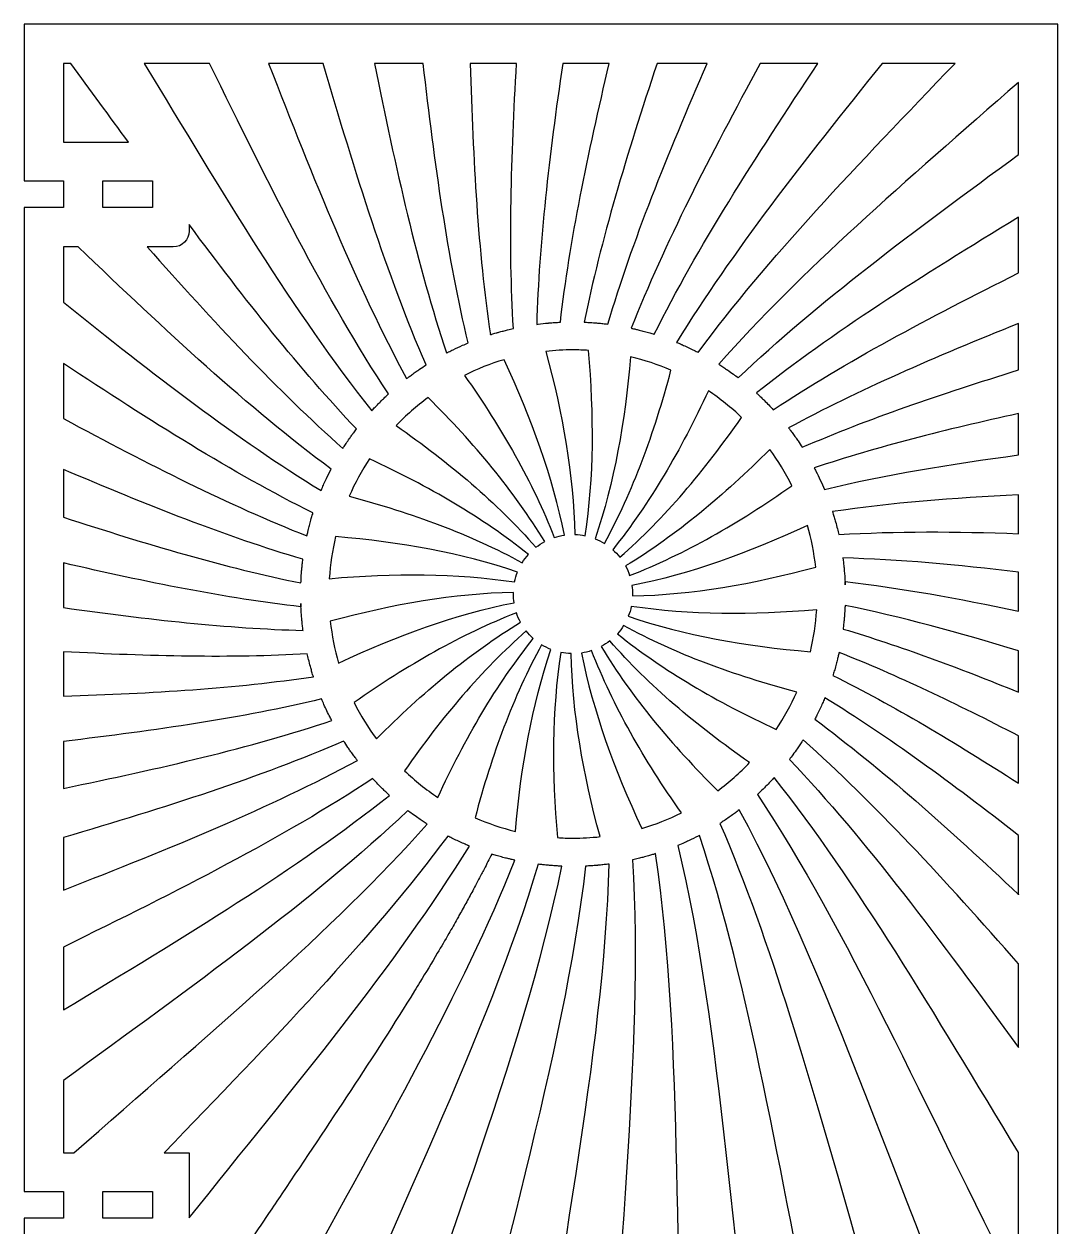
# Model space of a CAD drawing. Extents: x 4 to 534, y -346 to -4.
# Drawn here: x 403 to 534.3, y -156.8 to -4 of the extents above; entities that cross this region are included whole.
import ezdxf

# ---------------------------------------------------------------- set-up
doc = ezdxf.new("R2010")
doc.units = 0
doc.header["$MEASUREMENT"] = 0
doc.layers.add('LAYER_1', color=7, linetype='CONTINUOUS')

msp = doc.modelspace()

# ---------------------------------------------------------------- linework, layer by layer
at = {"layer": 'LAYER_1'}
for points in [[(403.04, -4), (403.04, -23.9), (408.04, -23.9), (408.04, -27.3), (403.04, -27.3), (403.04, -152.25), (408.04, -152.25), (408.04, -155.65), (403.04, -155.65), (403.04, -280.6), (408.04, -280.6), (408.04, -284), (403.04, -284), (403.04, -304), (534.29, -304), (534.29, -4), (403.04, -4)], [(413.04, -27.3), (413.04, -23.9), (419.34, -23.9), (419.34, -27.3), (413.04, -27.3)], [(419.34, -152.25), (419.34, -155.65), (413.04, -155.65), (413.04, -152.25), (419.34, -152.25)]]:
    msp.add_lwpolyline(points, dxfattribs=at)
for points, knots in [([(408.04, -9), (408.04, -9), (408.96, -9), (408.96, -9), (411.45, -12.38), (413.89, -15.72), (416.28, -19), (416.28, -19), (408.04, -19), (408.04, -19), (408.04, -19), (408.04, -9), (408.04, -9)], [0, 0, 0, 0, 1, 1, 1, 2, 2, 2, 3, 3, 3, 4, 4, 4, 4]), ([(426.58, -9), (434.21, -24.54), (441.32, -38.89), (449.3, -50.97), (449.15, -51.11), (449, -51.25), (448.85, -51.4), (448.72, -51.52), (448.59, -51.64), (448.46, -51.77), (448.34, -51.89), (448.22, -52.02), (448.09, -52.14), (447.97, -52.27), (447.84, -52.4), (447.72, -52.53), (447.58, -52.68), (447.43, -52.83), (447.3, -52.98), (447.25, -53.02), (447.22, -53.06), (447.18, -53.11), (437.31, -40.69), (428.24, -25.46), (418.3, -9), (418.3, -9), (426.58, -9), (426.58, -9)], [0, 0, 0, 0, 1, 1, 1, 2, 2, 2, 3, 3, 3, 4, 4, 4, 5, 5, 5, 6, 6, 6, 7, 7, 7, 8, 8, 8, 9, 9, 9, 9]), ([(441.02, -9), (445.1, -22.95), (449.12, -35.88), (454.08, -47.29), (453.8, -47.46), (453.53, -47.64), (453.26, -47.83), (453.11, -47.92), (452.97, -48.03), (452.83, -48.13), (452.66, -48.25), (452.49, -48.37), (452.32, -48.49), (452.17, -48.6), (452.03, -48.71), (451.89, -48.81), (451.89, -48.81), (451.75, -48.92), (451.75, -48.92), (451.75, -48.92), (451.61, -49.03), (451.61, -49.03), (445.25, -37.29), (439.79, -23.7), (434.09, -9), (434.09, -9), (441.02, -9), (441.02, -9)], [0, 0, 0, 0, 1, 1, 1, 2, 2, 2, 3, 3, 3, 4, 4, 4, 5, 5, 5, 6, 6, 6, 7, 7, 7, 8, 8, 8, 9, 9, 9, 9]), ([(453.71, -9), (455.17, -21.75), (456.82, -33.66), (459.41, -44.49), (459.18, -44.59), (458.95, -44.69), (458.72, -44.79), (458.31, -44.97), (457.9, -45.16), (457.51, -45.35), (457.32, -45.45), (457.13, -45.54), (456.94, -45.64), (456.9, -45.66), (456.87, -45.67), (456.84, -45.69), (456.78, -45.72), (456.73, -45.74), (456.68, -45.77), (452.98, -34.68), (450.21, -22.3), (447.52, -9), (447.52, -9), (453.71, -9), (453.71, -9)], [0, 0, 0, 0, 1, 1, 1, 2, 2, 2, 3, 3, 3, 4, 4, 4, 5, 5, 5, 6, 6, 6, 7, 7, 7, 8, 8, 8, 8]), ([(465.56, -9), (464.88, -20.96), (464.52, -32.21), (465.16, -42.66), (464.91, -42.71), (464.67, -42.77), (464.43, -42.83), (464.24, -42.88), (464.04, -42.93), (463.85, -42.98), (463.67, -43.03), (463.5, -43.07), (463.33, -43.12), (463.2, -43.16), (463.08, -43.19), (462.96, -43.23), (462.78, -43.28), (462.59, -43.34), (462.41, -43.4), (462.39, -43.4), (462.36, -43.41), (462.34, -43.42), (462.31, -43.42), (462.29, -43.43), (462.27, -43.44), (462.26, -43.44), (462.25, -43.44), (462.24, -43.45), (460.66, -32.84), (460.05, -21.3), (459.69, -9), (459.69, -9), (465.56, -9), (465.56, -9)], [0, 0, 0, 0, 1, 1, 1, 2, 2, 2, 3, 3, 3, 4, 4, 4, 5, 5, 5, 6, 6, 6, 7, 7, 7, 8, 8, 8, 9, 9, 9, 10, 10, 10, 11, 11, 11, 11]), ([(471.42, -9), (471.42, -9), (477.33, -9), (477.33, -9), (474.6, -20.58), (472.31, -31.52), (471.13, -41.86), (471.13, -41.86), (471.13, -41.87), (471.13, -41.87), (470.88, -41.88), (470.64, -41.89), (470.39, -41.91), (470.15, -41.92), (469.9, -41.94), (469.66, -41.96), (469.63, -41.97), (469.6, -41.97), (469.58, -41.97), (469.15, -42.01), (468.72, -42.06), (468.3, -42.11), (468.3, -42.11), (468.13, -42.14), (468.13, -42.14), (468.4, -31.78), (469.72, -20.72), (471.42, -9)], [0, 0, 0, 0, 1, 1, 1, 2, 2, 2, 3, 3, 3, 4, 4, 4, 5, 5, 5, 6, 6, 6, 7, 7, 7, 8, 8, 8, 9, 9, 9, 9]), ([(489.75, -9), (484.73, -20.6), (480.28, -31.58), (477.15, -42.11), (476.94, -42.08), (476.74, -42.06), (476.53, -42.04), (476.32, -42.02), (476.11, -41.99), (475.9, -41.97), (475.88, -41.97), (475.85, -41.97), (475.83, -41.97), (475.67, -41.95), (475.51, -41.94), (475.35, -41.93), (475.21, -41.92), (475.07, -41.91), (474.93, -41.9), (474.89, -41.9), (474.85, -41.9), (474.81, -41.9), (474.69, -41.89), (474.57, -41.88), (474.45, -41.87), (474.4, -41.87), (474.37, -41.87), (474.32, -41.87), (474.3, -41.87), (474.26, -41.86), (474.23, -41.86), (474.2, -41.86), (474.17, -41.86), (474.14, -41.86), (476.26, -31.47), (479.58, -20.54), (483.4, -9), (483.4, -9), (489.75, -9), (489.75, -9)], [0, 0, 0, 0, 1, 1, 1, 2, 2, 2, 3, 3, 3, 4, 4, 4, 5, 5, 5, 6, 6, 6, 7, 7, 7, 8, 8, 8, 9, 9, 9, 10, 10, 10, 11, 11, 11, 12, 12, 12, 13, 13, 13, 13]), ([(503.83, -9), (495.83, -21.01), (488.56, -32.34), (483.04, -43.39), (482.99, -43.38), (482.95, -43.36), (482.9, -43.35), (482.71, -43.29), (482.51, -43.23), (482.32, -43.18), (482.08, -43.11), (481.85, -43.05), (481.61, -42.98), (481.4, -42.93), (481.2, -42.87), (480.99, -42.82), (480.85, -42.79), (480.71, -42.76), (480.57, -42.72), (480.48, -42.7), (480.38, -42.68), (480.29, -42.66), (480.24, -42.65), (480.18, -42.64), (480.12, -42.63), (484.36, -31.88), (490.11, -20.76), (496.5, -9), (496.5, -9), (503.83, -9), (503.83, -9)], [0, 0, 0, 0, 1, 1, 1, 2, 2, 2, 3, 3, 3, 4, 4, 4, 5, 5, 5, 6, 6, 6, 7, 7, 7, 8, 8, 8, 9, 9, 9, 10, 10, 10, 10]), ([(521.23, -9), (508.87, -21.85), (497.46, -33.75), (488.61, -45.69), (488.58, -45.67), (488.55, -45.66), (488.52, -45.64), (488.33, -45.54), (488.14, -45.44), (487.94, -45.35), (487.72, -45.24), (487.49, -45.13), (487.26, -45.02), (487.26, -45.02), (487.26, -45.02), (487.26, -45.02), (487.04, -44.92), (486.83, -44.83), (486.61, -44.73), (486.57, -44.71), (486.53, -44.69), (486.49, -44.68), (486.34, -44.61), (486.19, -44.55), (486.04, -44.49), (485.99, -44.47), (485.93, -44.44), (485.88, -44.42), (485.88, -44.42), (485.88, -44.42), (485.88, -44.42), (492.91, -32.97), (502.02, -21.38), (511.97, -9), (511.97, -9), (521.23, -9), (521.23, -9)], [0, 0, 0, 0, 1, 1, 1, 2, 2, 2, 3, 3, 3, 4, 4, 4, 5, 5, 5, 6, 6, 6, 7, 7, 7, 8, 8, 8, 9, 9, 9, 10, 10, 10, 11, 11, 11, 12, 12, 12, 12]), ([(529.29, -20.57), (529.29, -20.57), (529.29, -20.57), (529.29, -20.57), (516, -30.28), (503.76, -39.39), (493.7, -48.92), (493.5, -48.76), (493.3, -48.62), (493.1, -48.47), (492.85, -48.28), (492.6, -48.11), (492.35, -47.93), (492.19, -47.82), (492.03, -47.71), (491.86, -47.6), (491.7, -47.49), (491.54, -47.39), (491.38, -47.29), (491.33, -47.25), (491.28, -47.22), (491.23, -47.19), (501.66, -35.41), (514.95, -23.94), (529.29, -11.41), (529.29, -11.41), (529.29, -11.41), (529.29, -11.41), (529.29, -11.41), (529.29, -20.57), (529.29, -20.57)], [0, 0, 0, 0, 1, 1, 1, 2, 2, 2, 3, 3, 3, 4, 4, 4, 5, 5, 5, 6, 6, 6, 7, 7, 7, 8, 8, 8, 9, 9, 9, 10, 10, 10, 10]), ([(529.29, -35.61), (529.29, -35.61), (529.29, -35.61), (529.29, -35.61), (517.91, -41.3), (507.37, -46.88), (498.16, -52.98), (497.78, -52.57), (497.38, -52.16), (496.99, -51.77), (496.86, -51.64), (496.73, -51.52), (496.6, -51.4), (496.45, -51.25), (496.3, -51.11), (496.15, -50.97), (496.1, -50.93), (496.06, -50.89), (496.02, -50.85), (505.66, -43.19), (517, -36.01), (529.29, -28.53), (529.29, -28.53), (529.29, -28.53), (529.29, -28.53), (529.29, -28.53), (529.29, -35.61), (529.29, -35.61)], [0, 0, 0, 0, 1, 1, 1, 2, 2, 2, 3, 3, 3, 4, 4, 4, 5, 5, 5, 6, 6, 6, 7, 7, 7, 8, 8, 8, 9, 9, 9, 9]), ([(421.99, -32.3), (423.1, -32.3), (423.99, -31.4), (423.99, -30.3), (423.99, -30.3), (423.99, -29.47), (423.99, -29.47), (431.13, -39.03), (438.06, -47.85), (445.24, -55.42), (445.13, -55.58), (445.01, -55.73), (444.9, -55.89), (444.81, -56), (444.73, -56.11), (444.66, -56.22), (444.55, -56.36), (444.45, -56.5), (444.35, -56.64), (444.21, -56.85), (444.07, -57.05), (443.93, -57.27), (443.82, -57.42), (443.72, -57.59), (443.61, -57.75), (443.61, -57.75), (443.61, -57.75), (443.61, -57.75), (443.58, -57.8), (443.55, -57.85), (443.52, -57.9), (435.24, -50.57), (427.12, -41.82), (418.67, -32.3), (418.67, -32.3), (421.99, -32.3), (421.99, -32.3)], [0, 0, 0, 0, 1, 1, 1, 2, 2, 2, 3, 3, 3, 4, 4, 4, 5, 5, 5, 6, 6, 6, 7, 7, 7, 8, 8, 8, 9, 9, 9, 10, 10, 10, 11, 11, 11, 12, 12, 12, 12]), ([(408.04, -32.3), (408.04, -32.3), (409.91, -32.3), (409.91, -32.3), (421.04, -42.96), (431.51, -52.73), (442.02, -60.51), (441.81, -60.9), (441.61, -61.3), (441.43, -61.7), (441.32, -61.93), (441.22, -62.16), (441.11, -62.39), (441.02, -62.59), (440.93, -62.8), (440.85, -63.01), (440.83, -63.03), (440.82, -63.06), (440.81, -63.09), (440.79, -63.14), (440.77, -63.19), (440.75, -63.25), (430.14, -56.74), (419.41, -48.44), (408.04, -39.33), (408.04, -39.33), (408.04, -32.3), (408.04, -32.3)], [0, 0, 0, 0, 1, 1, 1, 2, 2, 2, 3, 3, 3, 4, 4, 4, 5, 5, 5, 6, 6, 6, 7, 7, 7, 8, 8, 8, 9, 9, 9, 9]), ([(529.29, -47.93), (529.29, -47.93), (529.29, -47.93), (529.29, -47.93), (519.45, -50.97), (510.23, -54.11), (501.84, -57.75), (501.67, -57.48), (501.49, -57.21), (501.3, -56.94), (501.2, -56.79), (501.1, -56.64), (501, -56.5), (500.88, -56.33), (500.76, -56.16), (500.63, -56), (500.53, -55.85), (500.42, -55.7), (500.31, -55.56), (500.28, -55.52), (500.24, -55.47), (500.21, -55.42), (500.21, -55.42), (500.1, -55.29), (500.1, -55.29), (508.89, -50.52), (518.73, -46.26), (529.29, -42.03), (529.29, -42.03), (529.29, -42.03), (529.29, -42.03), (529.29, -42.03), (529.29, -47.93), (529.29, -47.93)], [0, 0, 0, 0, 1, 1, 1, 2, 2, 2, 3, 3, 3, 4, 4, 4, 5, 5, 5, 6, 6, 6, 7, 7, 7, 8, 8, 8, 9, 9, 9, 10, 10, 10, 11, 11, 11, 11]), ([(469.28, -45.57), (470.41, -45.44), (471.56, -45.38), (472.72, -45.38), (473.39, -45.38), (474.04, -45.4), (474.69, -45.44), (475.43, -53.68), (475.41, -61.52), (474.27, -68.97), (473.85, -68.89), (473.41, -68.83), (472.96, -68.82), (472.79, -61.28), (471.45, -53.55), (469.28, -45.57)], [0, 0, 0, 0, 1, 1, 1, 2, 2, 2, 3, 3, 3, 4, 4, 4, 5, 5, 5, 5]), ([(408.04, -47.1), (419.05, -54.39), (429.5, -60.98), (439.72, -66.09), (439.71, -66.13), (439.69, -66.18), (439.68, -66.22), (439.62, -66.42), (439.56, -66.61), (439.5, -66.81), (439.43, -67.04), (439.37, -67.28), (439.31, -67.52), (439.25, -67.72), (439.2, -67.93), (439.15, -68.14), (439.11, -68.28), (439.08, -68.42), (439.05, -68.56), (439.03, -68.65), (439.01, -68.74), (438.99, -68.83), (438.97, -68.89), (438.96, -68.95), (438.95, -69), (429.03, -65.09), (418.8, -59.9), (408.04, -54.09), (408.04, -54.09), (408.04, -47.1), (408.04, -47.1)], [0, 0, 0, 0, 1, 1, 1, 2, 2, 2, 3, 3, 3, 4, 4, 4, 5, 5, 5, 6, 6, 6, 7, 7, 7, 8, 8, 8, 9, 9, 9, 10, 10, 10, 10]), ([(458.94, -48.61), (460.54, -47.8), (462.23, -47.14), (463.98, -46.63), (467.49, -54.12), (470.15, -61.5), (471.64, -68.9), (471.19, -68.96), (470.77, -69.06), (470.35, -69.2), (467.61, -62.17), (463.71, -55.37), (458.94, -48.61)], [0, 0, 0, 0, 1, 1, 1, 2, 2, 2, 3, 3, 3, 4, 4, 4, 4]), ([(475.54, -69.36), (477.96, -62.21), (479.34, -54.49), (480.03, -46.25), (481.81, -46.67), (483.52, -47.25), (485.16, -47.97), (483.04, -55.97), (480.33, -63.33), (476.72, -69.95), (476.35, -69.72), (475.95, -69.52), (475.54, -69.36)], [0, 0, 0, 0, 1, 1, 1, 2, 2, 2, 3, 3, 3, 4, 4, 4, 4]), ([(450.27, -55), (451.52, -53.7), (452.88, -52.5), (454.33, -51.42), (460.2, -57.25), (465.22, -63.28), (469.14, -69.72), (468.75, -69.93), (468.38, -70.17), (468.03, -70.45), (463.06, -64.79), (457.07, -59.72), (450.27, -55)], [0, 0, 0, 0, 1, 1, 1, 2, 2, 2, 3, 3, 3, 4, 4, 4, 4]), ([(478.68, -71.71), (478.41, -71.36), (478.1, -71.04), (477.77, -70.75), (482.49, -64.86), (486.43, -58.08), (489.91, -50.57), (491.41, -51.57), (492.82, -52.7), (494.13, -53.95), (489.4, -60.74), (484.34, -66.73), (478.68, -71.71)], [0, 0, 0, 0, 1, 1, 1, 2, 2, 2, 3, 3, 3, 4, 4, 4, 4]), ([(529.29, -58.72), (529.29, -58.72), (529.29, -58.72), (529.29, -58.72), (520.58, -59.88), (512.34, -61.25), (504.64, -63.09), (504.31, -62.3), (503.96, -61.53), (503.57, -60.78), (503.53, -60.69), (503.48, -60.6), (503.43, -60.51), (503.43, -60.51), (503.43, -60.51), (503.43, -60.51), (503.41, -60.46), (503.38, -60.41), (503.35, -60.36), (511.38, -57.68), (520.06, -55.49), (529.29, -53.47), (529.29, -53.47), (529.29, -53.47), (529.29, -53.47), (529.29, -53.47), (529.29, -58.72), (529.29, -58.72)], [0, 0, 0, 0, 1, 1, 1, 2, 2, 2, 3, 3, 3, 4, 4, 4, 5, 5, 5, 6, 6, 6, 7, 7, 7, 8, 8, 8, 9, 9, 9, 9]), ([(479.92, -74.03), (479.78, -73.61), (479.61, -73.2), (479.4, -72.82), (485.85, -68.9), (491.87, -63.87), (497.7, -58.01), (498.77, -59.45), (499.71, -60.99), (500.51, -62.62), (493.75, -67.39), (486.95, -71.29), (479.92, -74.03)], [0, 0, 0, 0, 1, 1, 1, 2, 2, 2, 3, 3, 3, 4, 4, 4, 4]), ([(467.07, -71.36), (466.78, -71.68), (466.52, -72.04), (466.28, -72.41), (459.67, -68.79), (452.31, -66.09), (444.31, -63.97), (445.04, -62.31), (445.9, -60.72), (446.9, -59.23), (454.41, -62.7), (461.19, -66.64), (467.07, -71.36)], [0, 0, 0, 0, 1, 1, 1, 2, 2, 2, 3, 3, 3, 4, 4, 4, 4]), ([(408.04, -60.55), (418.64, -65.09), (428.73, -69.09), (438.44, -71.97), (438.41, -72.18), (438.38, -72.39), (438.36, -72.6), (438.34, -72.81), (438.32, -73.02), (438.3, -73.23), (438.3, -73.25), (438.29, -73.27), (438.29, -73.3), (438.28, -73.45), (438.27, -73.61), (438.26, -73.78), (438.24, -73.91), (438.23, -74.05), (438.23, -74.2), (438.22, -74.23), (438.22, -74.27), (438.22, -74.31), (438.21, -74.43), (438.21, -74.56), (438.2, -74.68), (438.2, -74.72), (438.2, -74.76), (438.2, -74.8), (438.19, -74.85), (438.19, -74.89), (438.19, -74.94), (438.19, -74.95), (438.19, -74.97), (438.19, -74.98), (428.61, -73.03), (418.58, -70.06), (408.04, -66.62), (408.04, -66.62), (408.04, -60.55), (408.04, -60.55)], [0, 0, 0, 0, 1, 1, 1, 2, 2, 2, 3, 3, 3, 4, 4, 4, 5, 5, 5, 6, 6, 6, 7, 7, 7, 8, 8, 8, 9, 9, 9, 10, 10, 10, 11, 11, 11, 12, 12, 12, 13, 13, 13, 13]), ([(529.29, -68.72), (529.29, -68.72), (529.29, -68.72), (529.29, -68.72), (521.32, -68.43), (513.7, -68.39), (506.46, -68.83), (506.41, -68.59), (506.36, -68.35), (506.3, -68.11), (506.22, -67.81), (506.14, -67.51), (506.06, -67.21), (506.01, -67.02), (505.95, -66.83), (505.9, -66.64), (505.84, -66.45), (505.79, -66.27), (505.73, -66.09), (505.72, -66.06), (505.71, -66.04), (505.71, -66.01), (505.7, -65.99), (505.69, -65.97), (505.69, -65.94), (505.69, -65.94), (505.68, -65.93), (505.68, -65.92), (513.11, -64.81), (521, -64.18), (529.29, -63.78), (529.29, -63.78), (529.29, -63.78), (529.29, -63.78), (529.29, -63.78), (529.29, -68.72), (529.29, -68.72)], [0, 0, 0, 0, 1, 1, 1, 2, 2, 2, 3, 3, 3, 4, 4, 4, 5, 5, 5, 6, 6, 6, 7, 7, 7, 8, 8, 8, 9, 9, 9, 10, 10, 10, 11, 11, 11, 12, 12, 12, 12]), ([(480.29, -76.63), (480.29, -76.55), (480.29, -76.47), (480.29, -76.38), (480.29, -76.02), (480.27, -75.66), (480.21, -75.31), (487.61, -73.84), (494.99, -71.18), (502.49, -67.66), (502.99, -69.37), (503.34, -71.14), (503.54, -72.96), (495.56, -75.12), (487.83, -76.46), (480.29, -76.63)], [0, 0, 0, 0, 1, 1, 1, 2, 2, 2, 3, 3, 3, 4, 4, 4, 5, 5, 5, 5]), ([(465.69, -73.59), (465.53, -73.99), (465.4, -74.42), (465.32, -74.85), (457.86, -73.72), (450.02, -73.69), (441.79, -74.43), (441.9, -72.6), (442.17, -70.82), (442.59, -69.09), (450.83, -69.79), (458.55, -71.18), (465.69, -73.59)], [0, 0, 0, 0, 1, 1, 1, 2, 2, 2, 3, 3, 3, 4, 4, 4, 4]), ([(408.04, -72.44), (418.62, -74.88), (428.66, -76.91), (438.19, -78), (438.19, -77.87), (438.18, -77.73), (438.17, -77.6), (438.18, -77.73), (438.19, -77.87), (438.19, -78), (438.2, -78.25), (438.22, -78.5), (438.23, -78.76), (438.25, -78.99), (438.27, -79.22), (438.29, -79.45), (438.29, -79.49), (438.29, -79.53), (438.3, -79.57), (438.32, -79.78), (438.34, -79.99), (438.36, -80.2), (438.39, -80.41), (438.41, -80.62), (438.44, -80.83), (438.45, -80.88), (438.45, -80.94), (438.46, -81), (428.9, -80.75), (418.75, -79.61), (408.04, -78.1), (408.04, -78.1), (408.04, -72.44), (408.04, -72.44)], [0, 0, 0, 0, 1, 1, 1, 2, 2, 2, 3, 3, 3, 4, 4, 4, 5, 5, 5, 6, 6, 6, 7, 7, 7, 8, 8, 8, 9, 9, 9, 10, 10, 10, 11, 11, 11, 11]), ([(529.29, -78.56), (529.29, -78.56), (529.29, -78.56), (529.29, -78.56), (521.66, -76.93), (514.32, -75.61), (507.26, -74.8), (507.27, -74.93), (507.27, -75.07), (507.28, -75.2), (507.27, -75.07), (507.27, -74.93), (507.26, -74.8), (507.25, -74.55), (507.23, -74.3), (507.22, -74.04), (507.2, -73.81), (507.18, -73.59), (507.16, -73.36), (507.16, -73.31), (507.16, -73.27), (507.15, -73.23), (507.13, -73.02), (507.11, -72.81), (507.09, -72.6), (507.07, -72.39), (507.04, -72.18), (507.01, -71.97), (507.01, -71.92), (507, -71.86), (506.99, -71.8), (514.1, -71.99), (521.54, -72.67), (529.29, -73.62), (529.29, -73.62), (529.29, -73.62), (529.29, -73.62), (529.29, -73.62), (529.29, -78.56), (529.29, -78.56)], [0, 0, 0, 0, 1, 1, 1, 2, 2, 2, 3, 3, 3, 4, 4, 4, 5, 5, 5, 6, 6, 6, 7, 7, 7, 8, 8, 8, 9, 9, 9, 10, 10, 10, 11, 11, 11, 12, 12, 12, 13, 13, 13, 13]), ([(465.17, -76.17), (465.16, -76.24), (465.16, -76.31), (465.16, -76.38), (465.16, -76.76), (465.19, -77.12), (465.24, -77.48), (457.84, -78.96), (450.47, -81.62), (442.98, -85.14), (442.47, -83.42), (442.11, -81.66), (441.92, -79.84), (449.9, -77.67), (457.63, -76.34), (465.17, -76.17)], [0, 0, 0, 0, 1, 1, 1, 2, 2, 2, 3, 3, 3, 4, 4, 4, 5, 5, 5, 5]), ([(529.29, -88.85), (529.29, -88.85), (529.29, -88.85), (529.29, -88.85), (521.62, -85.72), (514.21, -82.96), (507.02, -80.83), (507.04, -80.62), (507.07, -80.41), (507.09, -80.2), (507.11, -80), (507.13, -79.78), (507.15, -79.58), (507.15, -79.55), (507.16, -79.53), (507.16, -79.51), (507.17, -79.35), (507.18, -79.19), (507.2, -79.03), (507.21, -78.89), (507.22, -78.75), (507.22, -78.61), (507.23, -78.57), (507.23, -78.53), (507.23, -78.49), (507.24, -78.37), (507.24, -78.25), (507.25, -78.12), (507.25, -78.08), (507.26, -78.04), (507.26, -78), (507.26, -77.95), (507.26, -77.91), (507.26, -77.86), (507.27, -77.85), (507.27, -77.83), (507.27, -77.82), (514.35, -79.27), (521.68, -81.27), (529.29, -83.6), (529.29, -83.6), (529.29, -83.6), (529.29, -83.6), (529.29, -83.6), (529.29, -88.85), (529.29, -88.85)], [0, 0, 0, 0, 1, 1, 1, 2, 2, 2, 3, 3, 3, 4, 4, 4, 5, 5, 5, 6, 6, 6, 7, 7, 7, 8, 8, 8, 9, 9, 9, 10, 10, 10, 11, 11, 11, 12, 12, 12, 13, 13, 13, 14, 14, 14, 15, 15, 15, 15]), ([(465.55, -78.77), (465.68, -79.19), (465.86, -79.59), (466.07, -79.97), (459.62, -83.89), (453.6, -88.91), (447.77, -94.78), (446.7, -93.33), (445.76, -91.79), (444.95, -90.17), (451.72, -85.4), (458.52, -81.51), (465.55, -78.77)], [0, 0, 0, 0, 1, 1, 1, 2, 2, 2, 3, 3, 3, 4, 4, 4, 4]), ([(479.75, -79.21), (479.91, -78.8), (480.04, -78.38), (480.13, -77.95), (487.58, -79.08), (495.43, -79.11), (503.67, -78.37), (503.55, -80.2), (503.28, -81.98), (502.86, -83.71), (494.61, -83.01), (486.89, -81.62), (479.75, -79.21)], [0, 0, 0, 0, 1, 1, 1, 2, 2, 2, 3, 3, 3, 4, 4, 4, 4]), ([(478.36, -81.43), (478.66, -81.1), (478.92, -80.75), (479.15, -80.38), (485.77, -84), (493.13, -86.71), (501.13, -88.83), (500.4, -90.49), (499.53, -92.07), (498.53, -93.57), (491.02, -90.09), (484.24, -86.15), (478.36, -81.43)], [0, 0, 0, 0, 1, 1, 1, 2, 2, 2, 3, 3, 3, 4, 4, 4, 4]), ([(455.56, -102.2), (454.06, -101.2), (452.64, -100.07), (451.34, -98.83), (456.07, -92.04), (461.13, -86.05), (466.8, -81.07), (467.07, -81.42), (467.37, -81.74), (467.69, -82.03), (462.98, -87.92), (459.04, -94.7), (455.56, -102.2)], [0, 0, 0, 0, 1, 1, 1, 2, 2, 2, 3, 3, 3, 4, 4, 4, 4]), ([(476.3, -83.05), (476.68, -82.85), (477.05, -82.61), (477.4, -82.33), (482.37, -88), (488.36, -93.06), (495.15, -97.79), (493.91, -99.09), (492.55, -100.29), (491.1, -101.36), (485.23, -95.52), (480.21, -89.5), (476.3, -83.05)], [0, 0, 0, 0, 1, 1, 1, 2, 2, 2, 3, 3, 3, 4, 4, 4, 4]), ([(408.04, -83.71), (418.99, -84.29), (429.33, -84.55), (438.99, -83.97), (439.04, -84.21), (439.1, -84.45), (439.16, -84.69), (439.23, -84.99), (439.31, -85.29), (439.39, -85.59), (439.44, -85.78), (439.5, -85.97), (439.55, -86.16), (439.61, -86.35), (439.66, -86.53), (439.72, -86.72), (439.73, -86.74), (439.74, -86.77), (439.74, -86.79), (439.75, -86.81), (439.76, -86.84), (439.77, -86.86), (439.77, -86.86), (439.77, -86.87), (439.77, -86.88), (429.95, -88.35), (419.33, -88.98), (408.04, -89.35), (408.04, -89.35), (408.04, -83.71), (408.04, -83.71)], [0, 0, 0, 0, 1, 1, 1, 2, 2, 2, 3, 3, 3, 4, 4, 4, 5, 5, 5, 6, 6, 6, 7, 7, 7, 8, 8, 8, 9, 9, 9, 10, 10, 10, 10]), ([(468.75, -82.82), (469.12, -83.05), (469.51, -83.25), (469.92, -83.41), (467.51, -90.55), (466.12, -98.27), (465.42, -106.52), (463.65, -106.09), (461.94, -105.51), (460.3, -104.79), (462.42, -96.79), (465.13, -89.44), (468.75, -82.82)], [0, 0, 0, 0, 1, 1, 1, 2, 2, 2, 3, 3, 3, 4, 4, 4, 4]), ([(471.18, -83.79), (471.61, -83.88), (472.04, -83.93), (472.49, -83.94), (472.66, -91.48), (474, -99.21), (476.16, -107.19), (475.03, -107.32), (473.89, -107.39), (472.72, -107.39), (472.07, -107.39), (471.41, -107.36), (470.76, -107.32), (470.02, -99.08), (470.04, -91.25), (471.18, -83.79)], [0, 0, 0, 0, 1, 1, 1, 2, 2, 2, 3, 3, 3, 4, 4, 4, 5, 5, 5, 5]), ([(473.8, -83.87), (474.25, -83.81), (474.67, -83.71), (475.09, -83.57), (475.09, -83.57), (475.09, -83.57), (475.09, -83.57), (477.82, -90.6), (481.72, -97.4), (486.49, -104.17), (484.89, -104.97), (483.2, -105.63), (481.46, -106.14), (477.94, -98.65), (475.28, -91.27), (473.8, -83.87)], [0, 0, 0, 0, 1, 1, 1, 2, 2, 2, 3, 3, 3, 4, 4, 4, 5, 5, 5, 5]), ([(529.29, -100.41), (529.29, -100.41), (529.29, -100.41), (529.29, -100.4), (521.21, -95.22), (513.41, -90.55), (505.73, -86.72), (505.75, -86.67), (505.76, -86.62), (505.77, -86.58), (505.83, -86.38), (505.89, -86.19), (505.95, -86), (506.02, -85.76), (506.08, -85.52), (506.14, -85.28), (506.2, -85.08), (506.25, -84.87), (506.3, -84.66), (506.34, -84.53), (506.37, -84.38), (506.4, -84.24), (506.42, -84.15), (506.44, -84.06), (506.46, -83.97), (506.48, -83.91), (506.49, -83.86), (506.5, -83.8), (513.89, -86.71), (521.46, -90.34), (529.29, -94.4), (529.29, -94.41), (529.29, -94.41), (529.29, -94.41), (529.29, -94.41), (529.29, -100.41), (529.29, -100.41)], [0, 0, 0, 0, 1, 1, 1, 2, 2, 2, 3, 3, 3, 4, 4, 4, 5, 5, 5, 6, 6, 6, 7, 7, 7, 8, 8, 8, 9, 9, 9, 10, 10, 10, 11, 11, 11, 12, 12, 12, 12]), ([(408.04, -95.1), (419.77, -93.71), (430.76, -92.12), (440.81, -89.71), (440.91, -89.95), (441.01, -90.18), (441.11, -90.41), (441.35, -90.95), (441.61, -91.49), (441.88, -92.02), (441.92, -92.11), (441.97, -92.2), (442.02, -92.29), (442.02, -92.29), (442.02, -92.29), (442.02, -92.29), (442.04, -92.34), (442.07, -92.4), (442.1, -92.45), (431.76, -95.9), (420.31, -98.54), (408.04, -101.06), (408.04, -101.06), (408.04, -95.1), (408.04, -95.1)], [0, 0, 0, 0, 1, 1, 1, 2, 2, 2, 3, 3, 3, 4, 4, 4, 5, 5, 5, 6, 6, 6, 7, 7, 7, 8, 8, 8, 8]), ([(529.29, -114.56), (529.29, -114.56), (529.29, -114.55), (529.29, -114.55), (520.45, -106.22), (511.95, -98.6), (503.43, -92.29), (503.52, -92.12), (503.61, -91.95), (503.7, -91.78), (503.81, -91.55), (503.92, -91.33), (504.02, -91.1), (504.13, -90.87), (504.24, -90.64), (504.34, -90.41), (504.43, -90.21), (504.52, -90), (504.6, -89.8), (504.62, -89.77), (504.63, -89.74), (504.64, -89.71), (504.66, -89.66), (504.68, -89.61), (504.7, -89.55), (512.75, -94.49), (520.87, -100.47), (529.29, -107.03), (529.29, -107.03), (529.29, -107.04), (529.29, -107.04), (529.29, -107.04), (529.29, -114.56), (529.29, -114.56)], [0, 0, 0, 0, 1, 1, 1, 2, 2, 2, 3, 3, 3, 4, 4, 4, 5, 5, 5, 6, 6, 6, 7, 7, 7, 8, 8, 8, 9, 9, 9, 10, 10, 10, 11, 11, 11, 11]), ([(408.04, -107.31), (420.95, -103.5), (432.95, -99.68), (443.61, -95.05), (443.79, -95.32), (443.97, -95.6), (444.15, -95.86), (444.25, -96.01), (444.35, -96.16), (444.45, -96.3), (444.57, -96.47), (444.69, -96.64), (444.82, -96.81), (444.92, -96.95), (445.03, -97.1), (445.14, -97.24), (445.17, -97.29), (445.21, -97.33), (445.24, -97.38), (445.24, -97.38), (445.35, -97.51), (445.35, -97.51), (434.34, -103.48), (421.7, -108.65), (408.04, -113.98), (408.04, -113.98), (408.04, -107.31), (408.04, -107.31)], [0, 0, 0, 0, 1, 1, 1, 2, 2, 2, 3, 3, 3, 4, 4, 4, 5, 5, 5, 6, 6, 6, 7, 7, 7, 8, 8, 8, 9, 9, 9, 9]), ([(529.29, -133.97), (529.29, -133.97), (529.29, -133.97), (529.29, -133.97), (519.31, -120.3), (509.98, -107.69), (500.21, -97.38), (500.35, -97.18), (500.5, -96.98), (500.65, -96.79), (500.83, -96.54), (501.01, -96.29), (501.19, -96.03), (501.3, -95.87), (501.41, -95.7), (501.52, -95.54), (501.63, -95.38), (501.73, -95.21), (501.84, -95.05), (501.84, -95.04), (501.85, -95.03), (501.85, -95.03), (501.88, -94.99), (501.9, -94.95), (501.93, -94.91), (511.02, -102.95), (519.93, -112.71), (529.29, -123.34), (529.29, -123.34), (529.29, -123.34), (529.29, -123.34), (529.29, -123.34), (529.29, -133.97), (529.29, -133.97)], [0, 0, 0, 0, 1, 1, 1, 2, 2, 2, 3, 3, 3, 4, 4, 4, 5, 5, 5, 6, 6, 6, 7, 7, 7, 8, 8, 8, 9, 9, 9, 10, 10, 10, 11, 11, 11, 11]), ([(408.04, -121.21), (422.54, -114.08), (435.92, -107.34), (447.3, -99.82), (447.31, -99.83), (447.31, -99.84), (447.33, -99.85), (447.49, -100.03), (447.65, -100.2), (447.81, -100.37), (448.02, -100.59), (448.24, -100.81), (448.46, -101.03), (448.59, -101.15), (448.72, -101.28), (448.85, -101.41), (449, -101.55), (449.15, -101.69), (449.3, -101.83), (449.35, -101.87), (449.39, -101.91), (449.43, -101.95), (437.7, -111.27), (423.45, -119.88), (408.04, -129.19), (408.04, -129.19), (408.04, -121.21), (408.04, -121.21)], [0, 0, 0, 0, 1, 1, 1, 2, 2, 2, 3, 3, 3, 4, 4, 4, 5, 5, 5, 6, 6, 6, 7, 7, 7, 8, 8, 8, 9, 9, 9, 9]), ([(529.29, -164.79), (529.29, -164.78), (529.29, -164.78), (529.29, -164.78), (517.3, -141.26), (507.63, -119.19), (496.15, -101.83), (496.39, -101.61), (496.62, -101.39), (496.85, -101.17), (496.98, -101.04), (497.11, -100.91), (497.23, -100.78), (497.41, -100.6), (497.59, -100.42), (497.76, -100.24), (497.89, -100.1), (498.03, -99.96), (498.16, -99.82), (498.2, -99.78), (498.23, -99.74), (498.27, -99.69), (508.84, -113), (518.49, -129.53), (529.29, -147.32), (529.29, -147.33), (529.29, -147.33), (529.29, -147.33), (529.29, -147.33), (529.29, -164.79), (529.29, -164.79)], [0, 0, 0, 0, 1, 1, 1, 2, 2, 2, 3, 3, 3, 4, 4, 4, 5, 5, 5, 6, 6, 6, 7, 7, 7, 8, 8, 8, 9, 9, 9, 10, 10, 10, 10]), ([(529.29, -218.17), (529.29, -218.17), (529.29, -218.17), (529.29, -218.16), (511.06, -176.36), (504.43, -135.59), (491.38, -105.52), (491.57, -105.39), (491.76, -105.26), (491.96, -105.14), (492.35, -104.87), (492.73, -104.6), (493.11, -104.32), (493.26, -104.21), (493.42, -104.1), (493.56, -103.99), (493.56, -103.99), (493.7, -103.88), (493.7, -103.88), (493.7, -103.88), (493.84, -103.78), (493.84, -103.78), (506.25, -126.66), (515.21, -156.62), (529.29, -188.04), (529.29, -188.04), (529.29, -188.04), (529.29, -188.05), (529.29, -188.05), (529.29, -218.17), (529.29, -218.17)], [0, 0, 0, 0, 1, 1, 1, 2, 2, 2, 3, 3, 3, 4, 4, 4, 5, 5, 5, 6, 6, 6, 7, 7, 7, 8, 8, 8, 9, 9, 9, 10, 10, 10, 10]), ([(408.04, -138.17), (424.44, -126.16), (439.67, -115.33), (451.75, -103.88), (451.94, -104.03), (452.13, -104.17), (452.32, -104.31), (452.55, -104.48), (452.79, -104.65), (453.03, -104.81), (453.21, -104.94), (453.4, -105.07), (453.59, -105.19), (453.75, -105.3), (453.91, -105.41), (454.08, -105.51), (454.08, -105.51), (454.08, -105.52), (454.08, -105.52), (454.13, -105.55), (454.17, -105.58), (454.22, -105.61), (442.16, -119.22), (426.27, -132.44), (409.37, -147.35), (409.37, -147.35), (408.04, -147.35), (408.04, -147.35), (408.04, -147.35), (408.04, -138.17), (408.04, -138.17)], [0, 0, 0, 0, 1, 1, 1, 2, 2, 2, 3, 3, 3, 4, 4, 4, 5, 5, 5, 6, 6, 6, 7, 7, 7, 8, 8, 8, 9, 9, 9, 10, 10, 10, 10]), ([(420.82, -147.35), (434.47, -133.12), (447.18, -120.14), (456.84, -107.11), (457.01, -107.2), (457.18, -107.29), (457.35, -107.37), (457.57, -107.48), (457.8, -107.59), (458.03, -107.7), (458.25, -107.81), (458.48, -107.91), (458.72, -108.01), (458.92, -108.1), (459.13, -108.19), (459.33, -108.28), (459.36, -108.29), (459.38, -108.3), (459.41, -108.31), (459.46, -108.33), (459.52, -108.36), (459.57, -108.38), (450.36, -123.39), (437.56, -138.66), (423.99, -155.61), (423.99, -155.61), (423.99, -147.35), (423.99, -147.35), (423.99, -147.35), (420.82, -147.35), (420.82, -147.35)], [0, 0, 0, 0, 1, 1, 1, 2, 2, 2, 3, 3, 3, 4, 4, 4, 5, 5, 5, 6, 6, 6, 7, 7, 7, 8, 8, 8, 9, 9, 9, 10, 10, 10, 10]), ([(529.29, -291.33), (529.29, -291.33), (529.29, -291.33), (529.29, -291.33), (490.69, -223.51), (497.35, -155.56), (486.04, -108.32), (486.31, -108.2), (486.59, -108.08), (486.86, -107.96), (487.04, -107.88), (487.23, -107.79), (487.41, -107.71), (487.81, -107.52), (488.22, -107.32), (488.61, -107.11), (488.67, -107.09), (488.72, -107.06), (488.77, -107.03), (501.63, -145.53), (503.24, -199.51), (529.29, -253.66), (529.29, -253.67), (529.29, -253.67), (529.29, -253.67), (529.29, -253.67), (529.29, -291.33), (529.29, -291.33)], [0, 0, 0, 0, 1, 1, 1, 2, 2, 2, 3, 3, 3, 4, 4, 4, 5, 5, 5, 6, 6, 6, 7, 7, 7, 8, 8, 8, 9, 9, 9, 9]), ([(408.04, -196.57), (408.42, -195.89), (408.81, -195.21), (409.2, -194.52), (409.46, -194.06), (409.73, -193.59), (409.99, -193.13), (410.26, -192.67), (410.52, -192.21), (410.79, -191.74), (411.06, -191.28), (411.32, -190.82), (411.59, -190.37), (411.86, -189.91), (412.13, -189.45), (412.4, -188.99), (412.66, -188.54), (412.93, -188.08), (413.2, -187.63), (413.47, -187.18), (413.74, -186.72), (414.02, -186.27), (414.28, -185.82), (414.56, -185.37), (414.83, -184.92), (414.83, -184.92), (415.64, -183.58), (415.64, -183.58), (416.46, -182.24), (417.28, -180.91), (418.1, -179.59), (418.37, -179.15), (418.64, -178.71), (418.92, -178.27), (420.43, -175.87), (421.94, -173.49), (423.45, -171.15), (423.83, -170.56), (424.21, -169.98), (424.59, -169.4), (424.96, -168.81), (425.34, -168.23), (425.72, -167.65), (426.48, -166.5), (427.23, -165.35), (427.99, -164.21), (428.26, -163.79), (428.53, -163.38), (428.81, -162.96), (430.58, -160.29), (432.33, -157.66), (434.08, -155.06), (434.63, -154.23), (435.19, -153.39), (435.75, -152.57), (441.75, -143.61), (447.51, -135.07), (452.61, -126.78), (452.84, -126.41), (453.07, -126.04), (453.29, -125.68), (454.05, -124.45), (454.78, -123.22), (455.5, -122), (456, -121.16), (456.49, -120.32), (456.97, -119.49), (457.33, -118.87), (457.68, -118.25), (458.03, -117.63), (458.13, -117.45), (458.23, -117.27), (458.33, -117.09), (458.64, -116.54), (458.94, -116), (459.23, -115.46), (459.53, -114.93), (459.81, -114.39), (460.1, -113.87), (460.45, -113.22), (460.79, -112.57), (461.12, -111.93), (461.23, -111.73), (461.33, -111.52), (461.44, -111.32), (461.77, -110.68), (462.09, -110.04), (462.41, -109.41), (462.41, -109.41), (462.55, -109.45), (462.55, -109.45), (462.74, -109.51), (462.94, -109.57), (463.13, -109.62), (463.37, -109.69), (463.6, -109.76), (463.84, -109.82), (464.05, -109.88), (464.25, -109.93), (464.46, -109.98), (464.6, -110.01), (464.74, -110.04), (464.88, -110.08), (464.97, -110.1), (465.07, -110.12), (465.16, -110.14), (465.21, -110.15), (465.27, -110.17), (465.33, -110.18), (452.18, -143.5), (424.55, -180.45), (408.04, -228.73), (408.04, -228.73), (408.04, -196.57), (408.04, -196.57)], [0, 0, 0, 0, 1, 1, 1, 2, 2, 2, 3, 3, 3, 4, 4, 4, 5, 5, 5, 6, 6, 6, 7, 7, 7, 8, 8, 8, 9, 9, 9, 10, 10, 10, 11, 11, 11, 12, 12, 12, 13, 13, 13, 14, 14, 14, 15, 15, 15, 16, 16, 16, 17, 17, 17, 18, 18, 18, 19, 19, 19, 20, 20, 20, 21, 21, 21, 22, 22, 22, 23, 23, 23, 24, 24, 24, 25, 25, 25, 26, 26, 26, 27, 27, 27, 28, 28, 28, 29, 29, 29, 30, 30, 30, 31, 31, 31, 32, 32, 32, 33, 33, 33, 34, 34, 34, 35, 35, 35, 36, 36, 36, 37, 37, 37, 38, 38, 38, 38]), ([(491.51, -299), (464.69, -225.05), (483.24, -158.87), (480.29, -110.14), (480.54, -110.09), (480.78, -110.03), (481.02, -109.97), (481.22, -109.92), (481.41, -109.87), (481.61, -109.82), (481.84, -109.76), (482.09, -109.69), (482.32, -109.62), (482.5, -109.57), (482.67, -109.52), (482.84, -109.47), (482.91, -109.45), (482.97, -109.43), (483.04, -109.41), (483.09, -109.39), (483.15, -109.37), (483.21, -109.35), (490.48, -158.2), (477.38, -226.75), (512.01, -299), (512.01, -299), (491.51, -299), (491.51, -299)], [0, 0, 0, 0, 1, 1, 1, 2, 2, 2, 3, 3, 3, 4, 4, 4, 5, 5, 5, 6, 6, 6, 7, 7, 7, 8, 8, 8, 9, 9, 9, 9]), ([(408.04, -299), (408.04, -299), (408.04, -295.17), (408.04, -295.17), (408.04, -295.17), (414.29, -296.94), (414.29, -296.94), (414.24, -294.27), (414.23, -291.62), (414.27, -289), (414.27, -289), (421.99, -289), (421.99, -289), (423.1, -289), (423.99, -288.1), (423.99, -287), (423.99, -287), (423.99, -277.7), (423.99, -277.7), (423.99, -276.6), (423.1, -275.7), (421.99, -275.7), (421.99, -275.7), (414.83, -275.7), (414.83, -275.7), (419.85, -205.51), (455.38, -154.19), (468.3, -110.69), (468.51, -110.72), (468.71, -110.74), (468.92, -110.76), (469.15, -110.79), (469.38, -110.81), (469.61, -110.83), (469.78, -110.85), (469.95, -110.86), (470.11, -110.87), (470.25, -110.88), (470.38, -110.89), (470.52, -110.9), (470.57, -110.91), (470.61, -110.91), (470.65, -110.91), (470.81, -110.92), (470.97, -110.93), (471.13, -110.93), (471.16, -110.93), (471.19, -110.94), (471.22, -110.94), (471.25, -110.94), (471.28, -110.94), (471.31, -110.94), (461.43, -159.33), (425.67, -219.27), (433.51, -299), (433.51, -299), (408.04, -299), (408.04, -299)], [0, 0, 0, 0, 1, 1, 1, 2, 2, 2, 3, 3, 3, 4, 4, 4, 5, 5, 5, 6, 6, 6, 7, 7, 7, 8, 8, 8, 9, 9, 9, 10, 10, 10, 11, 11, 11, 12, 12, 12, 13, 13, 13, 14, 14, 14, 15, 15, 15, 16, 16, 16, 17, 17, 17, 18, 18, 18, 19, 19, 19, 19]), ([(452.59, -299), (438.96, -221.46), (468.76, -159.47), (474.32, -110.93), (474.58, -110.92), (474.83, -110.91), (475.08, -110.89), (475.31, -110.88), (475.54, -110.86), (475.77, -110.84), (475.81, -110.84), (475.85, -110.83), (475.9, -110.83), (476.11, -110.81), (476.32, -110.79), (476.53, -110.76), (476.74, -110.74), (476.94, -110.72), (477.15, -110.69), (477.21, -110.68), (477.27, -110.67), (477.33, -110.67), (476.02, -159.3), (451.93, -223.34), (471.83, -299), (471.83, -299), (452.59, -299), (452.59, -299)], [0, 0, 0, 0, 1, 1, 1, 2, 2, 2, 3, 3, 3, 4, 4, 4, 5, 5, 5, 6, 6, 6, 7, 7, 7, 8, 8, 8, 9, 9, 9, 9])]:
    msp.add_open_spline(points, degree=3, knots=knots, dxfattribs=at)

doc.saveas('drawing.dxf')
